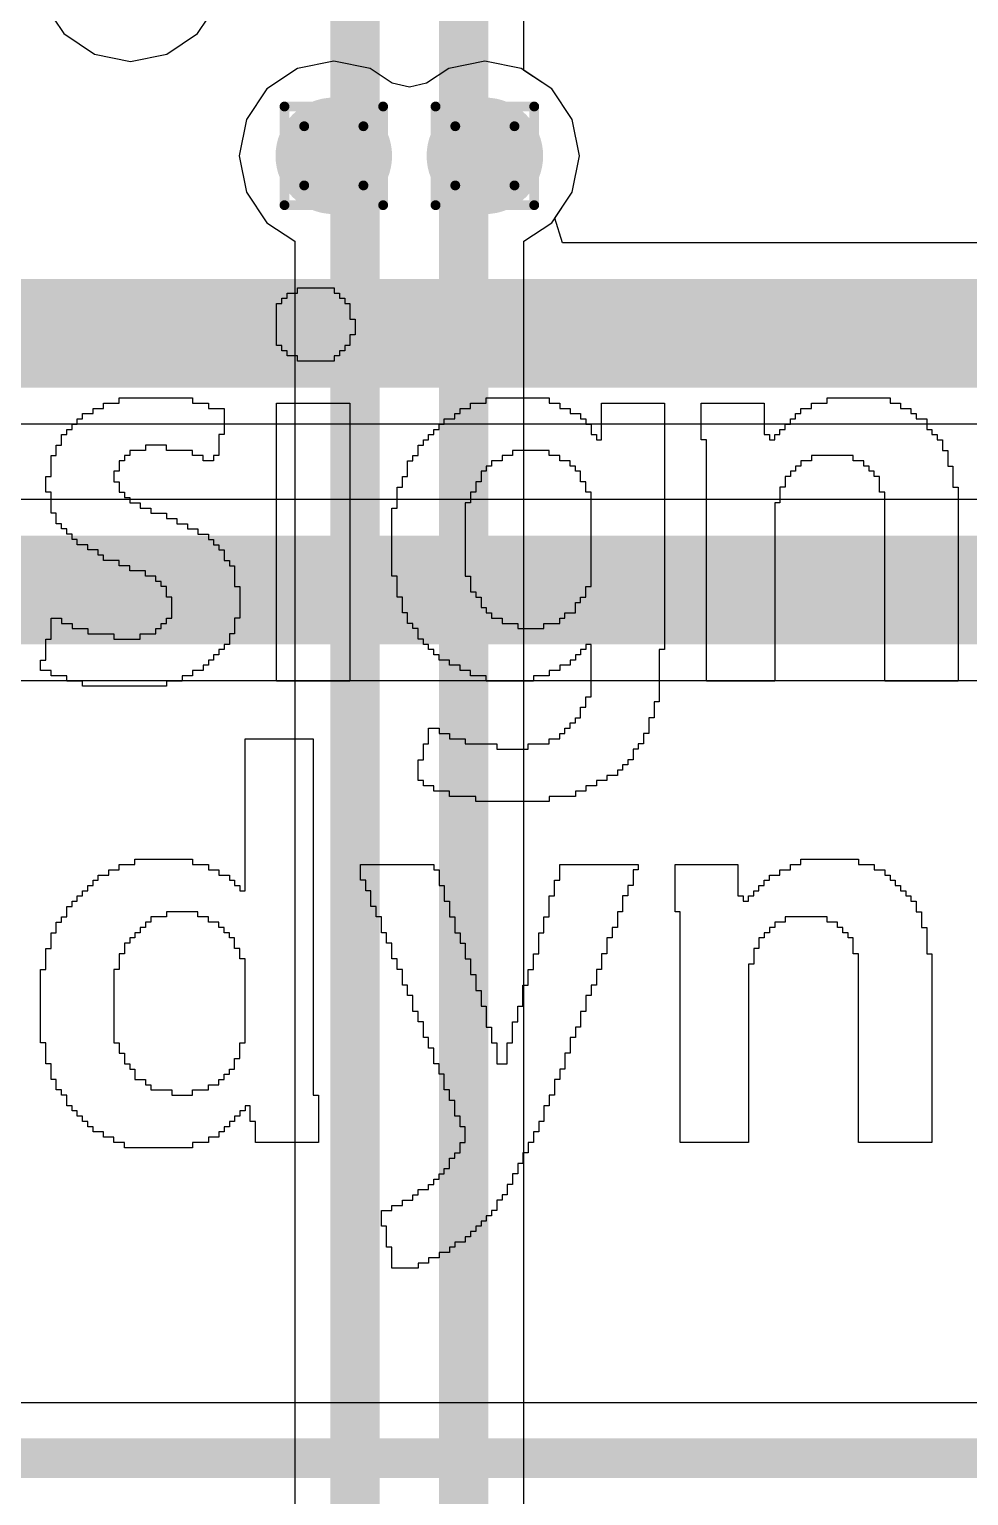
# Model space of a CAD drawing. Header units: inches. Extents: x -8 to 208, y -3 to 109.
# Drawn here: x 45.33 to 50.16, y 41.95 to 49.5 of the extents above; entities that cross this region are included whole.
import ezdxf

# ---------------------------------------------------------------- set-up
doc = ezdxf.new("R2010")
doc.units = ezdxf.units.IN
for name, color, linetype in [('BottomLayer', 5, 'Continuous'), ('DrillDrawing', 1, 'Continuous'), ('TopLayer', 1, 'Continuous'), ('TopOverlay', 2, 'Continuous'), ('ViaHoleLayer', 16, 'Continuous')]:
    doc.layers.add(name, color=color, linetype=linetype)

msp = doc.modelspace()

# ---------------------------------------------------------------- hatches: boundary and pattern name
at = {"layer": 'BottomLayer'}
h = msp.add_hatch(color=5, dxfattribs=at)
edge = h.paths.add_edge_path()
edge.add_arc((46.8932, 48.8442), 0.3, 0, 360)
h = msp.add_hatch(color=5, dxfattribs=at)
edge = h.paths.add_edge_path()
edge.add_arc((47.671, 48.8442), 0.3, 0, 360)
at = {"layer": 'TopLayer'}
h = msp.add_hatch(color=1, dxfattribs=at)
edge = h.paths.add_edge_path()
edge.add_arc((46.8932, 48.8442), 0.3, 0, 360)
h = msp.add_hatch(color=1, dxfattribs=at)
edge = h.paths.add_edge_path()
edge.add_arc((47.671, 48.8442), 0.3, 0, 360)
at = {"layer": 'ViaHoleLayer'}
h = msp.add_hatch(color=16, dxfattribs=at)
edge = h.paths.add_edge_path()
edge.add_arc((46.8932, 48.8442), 0.15, 0, 360)
h = msp.add_hatch(color=16, dxfattribs=at)
edge = h.paths.add_edge_path()
edge.add_arc((47.671, 48.8442), 0.15, 0, 360)

# ---------------------------------------------------------------- linework, layer by layer
at = {"layer": 'BottomLayer'}
for p, q in [((47.8723, 49.2844), (47.8723, 51.6763)), ((48.0155, 49.1887), (47.8723, 49.2844)), ((48.1211, 49.0306), (48.0155, 49.1887)), ((48.1582, 48.8442), (48.1211, 49.0306)), ((48.1211, 48.6578), (48.1582, 48.8442)), ((48.031, 48.523), (48.1211, 48.6578)), ((48.0714, 48.396), (48.031, 48.523)), ((57.1855, 48.396), (48.0714, 48.396)), ((43.9928, 47.4636), (54.0105, 47.4636)), ((52.8254, 47.0752), (43.7287, 47.0752)), ((43.5356, 46.1428), (52.8254, 46.1428)), ((68.6816, 42.4235), (38.314, 42.4235))]:
    msp.add_line(p, q, dxfattribs=at)
for points in [[(47.0027, 48.895, 0.254, 0.254, 0), (47.0027, 51.8323, 0.254, 0.254, 0)], [(47.5615, 48.895, 0.254, 0.254, 0), (47.5615, 51.8323, 0.254, 0.254, 0)], [(46.9519, 48.8442, 0.254, 0.254, 0), (47.0027, 48.895, 0.254, 0.254, 0)], [(47.5615, 48.895, 0.254, 0.254, 0), (47.6123, 48.8442, 0.254, 0.254, 0)], [(46.8932, 48.8442, 0.254, 0.254, 0), (46.9519, 48.8442, 0.254, 0.254, 0)], [(47.6123, 48.8442, 0.254, 0.254, 0), (47.671, 48.8442, 0.254, 0.254, 0)], [(43.9928, 47.9298, 0.5588, 0.5588, 0), (57.3786, 47.9298, 0.5588, 0.5588, 0)], [(43.5356, 46.609, 0.5588, 0.5588, 0), (52.931, 46.609, 0.5588, 0.5588, 0)], [(35.1028, 42.1386, 0.2032, 0.2032, 0), (68.6816, 42.1386, 0.2032, 0.2032, 0)]]:
    msp.add_lwpolyline(points, format="xyseb", dxfattribs=at)
for points in [[(46.9392, 48.895, 0.127, 0.127, 1), (47.0662, 48.895, 0.127, 0.127, 1)], [(46.9392, 48.895, 0.127, 0.127, 1), (47.0662, 48.895, 0.127, 0.127, 1)], [(47.498, 48.895, 0.127, 0.127, 1), (47.625, 48.895, 0.127, 0.127, 1)], [(47.498, 48.895, 0.127, 0.127, 1), (47.625, 48.895, 0.127, 0.127, 1)], [(46.8297, 48.8442, 0.127, 0.127, 1), (46.9567, 48.8442, 0.127, 0.127, 1)], [(46.8884, 48.8442, 0.127, 0.127, 1), (47.0154, 48.8442, 0.127, 0.127, 1)], [(46.8884, 48.8442, 0.127, 0.127, 1), (47.0154, 48.8442, 0.127, 0.127, 1)], [(47.5488, 48.8442, 0.127, 0.127, 1), (47.6758, 48.8442, 0.127, 0.127, 1)], [(47.5488, 48.8442, 0.127, 0.127, 1), (47.6758, 48.8442, 0.127, 0.127, 1)], [(47.6075, 48.8442, 0.127, 0.127, 1), (47.7345, 48.8442, 0.127, 0.127, 1)]]:
    msp.add_lwpolyline(points, format="xyseb", close=True, dxfattribs=at)
at = {"layer": 'DrillDrawing'}
for points in [[(46.6392, 49.0982, 0.0508, 0.0508, 0), (47.1472, 49.0982, 0.0508, 0.0508, 0)], [(46.6392, 48.5902, 0.0508, 0.0508, 0), (46.6392, 49.0982, 0.0508, 0.0508, 0)], [(47.1472, 48.5902, 0.0508, 0.0508, 0), (47.1472, 49.0982, 0.0508, 0.0508, 0)], [(47.417, 49.0982, 0.0508, 0.0508, 0), (47.925, 49.0982, 0.0508, 0.0508, 0)], [(47.417, 48.5902, 0.0508, 0.0508, 0), (47.417, 49.0982, 0.0508, 0.0508, 0)], [(47.925, 48.5902, 0.0508, 0.0508, 0), (47.925, 49.0982, 0.0508, 0.0508, 0)], [(46.7408, 48.9966, 0.0508, 0.0508, 0), (47.0456, 48.9966, 0.0508, 0.0508, 0)], [(46.7408, 48.6918, 0.0508, 0.0508, 0), (46.7408, 48.9966, 0.0508, 0.0508, 0)], [(47.0456, 48.6918, 0.0508, 0.0508, 0), (47.0456, 48.9966, 0.0508, 0.0508, 0)], [(47.5186, 48.9966, 0.0508, 0.0508, 0), (47.8234, 48.9966, 0.0508, 0.0508, 0)], [(47.5186, 48.6918, 0.0508, 0.0508, 0), (47.5186, 48.9966, 0.0508, 0.0508, 0)], [(47.8234, 48.6918, 0.0508, 0.0508, 0), (47.8234, 48.9966, 0.0508, 0.0508, 0)], [(46.7408, 48.6918, 0.0508, 0.0508, 0), (47.0456, 48.6918, 0.0508, 0.0508, 0)], [(47.5186, 48.6918, 0.0508, 0.0508, 0), (47.8234, 48.6918, 0.0508, 0.0508, 0)], [(46.6392, 48.5902, 0.0508, 0.0508, 0), (47.1472, 48.5902, 0.0508, 0.0508, 0)], [(47.417, 48.5902, 0.0508, 0.0508, 0), (47.925, 48.5902, 0.0508, 0.0508, 0)]]:
    msp.add_lwpolyline(points, format="xyseb", dxfattribs=at)
for points in [[(46.6265, 49.0982, 0.0254, 0.0254, 1), (46.6519, 49.0982, 0.0254, 0.0254, 1)], [(46.6265, 49.0982, 0.0254, 0.0254, 1), (46.6519, 49.0982, 0.0254, 0.0254, 1)], [(47.1345, 49.0982, 0.0254, 0.0254, 1), (47.1599, 49.0982, 0.0254, 0.0254, 1)], [(47.1345, 49.0982, 0.0254, 0.0254, 1), (47.1599, 49.0982, 0.0254, 0.0254, 1)], [(47.4043, 49.0982, 0.0254, 0.0254, 1), (47.4297, 49.0982, 0.0254, 0.0254, 1)], [(47.4043, 49.0982, 0.0254, 0.0254, 1), (47.4297, 49.0982, 0.0254, 0.0254, 1)], [(47.9123, 49.0982, 0.0254, 0.0254, 1), (47.9377, 49.0982, 0.0254, 0.0254, 1)], [(47.9123, 49.0982, 0.0254, 0.0254, 1), (47.9377, 49.0982, 0.0254, 0.0254, 1)], [(46.7281, 48.9966, 0.0254, 0.0254, 1), (46.7535, 48.9966, 0.0254, 0.0254, 1)], [(46.7281, 48.9966, 0.0254, 0.0254, 1), (46.7535, 48.9966, 0.0254, 0.0254, 1)], [(47.0329, 48.9966, 0.0254, 0.0254, 1), (47.0583, 48.9966, 0.0254, 0.0254, 1)], [(47.0329, 48.9966, 0.0254, 0.0254, 1), (47.0583, 48.9966, 0.0254, 0.0254, 1)], [(47.5059, 48.9966, 0.0254, 0.0254, 1), (47.5313, 48.9966, 0.0254, 0.0254, 1)], [(47.5059, 48.9966, 0.0254, 0.0254, 1), (47.5313, 48.9966, 0.0254, 0.0254, 1)], [(47.8107, 48.9966, 0.0254, 0.0254, 1), (47.8361, 48.9966, 0.0254, 0.0254, 1)], [(47.8107, 48.9966, 0.0254, 0.0254, 1), (47.8361, 48.9966, 0.0254, 0.0254, 1)], [(46.7281, 48.6918, 0.0254, 0.0254, 1), (46.7535, 48.6918, 0.0254, 0.0254, 1)], [(46.7281, 48.6918, 0.0254, 0.0254, 1), (46.7535, 48.6918, 0.0254, 0.0254, 1)], [(47.0329, 48.6918, 0.0254, 0.0254, 1), (47.0583, 48.6918, 0.0254, 0.0254, 1)], [(47.0329, 48.6918, 0.0254, 0.0254, 1), (47.0583, 48.6918, 0.0254, 0.0254, 1)], [(47.5059, 48.6918, 0.0254, 0.0254, 1), (47.5313, 48.6918, 0.0254, 0.0254, 1)], [(47.5059, 48.6918, 0.0254, 0.0254, 1), (47.5313, 48.6918, 0.0254, 0.0254, 1)], [(47.8107, 48.6918, 0.0254, 0.0254, 1), (47.8361, 48.6918, 0.0254, 0.0254, 1)], [(47.8107, 48.6918, 0.0254, 0.0254, 1), (47.8361, 48.6918, 0.0254, 0.0254, 1)], [(46.6265, 48.5902, 0.0254, 0.0254, 1), (46.6519, 48.5902, 0.0254, 0.0254, 1)], [(46.6265, 48.5902, 0.0254, 0.0254, 1), (46.6519, 48.5902, 0.0254, 0.0254, 1)], [(47.1345, 48.5902, 0.0254, 0.0254, 1), (47.1599, 48.5902, 0.0254, 0.0254, 1)], [(47.1345, 48.5902, 0.0254, 0.0254, 1), (47.1599, 48.5902, 0.0254, 0.0254, 1)], [(47.4043, 48.5902, 0.0254, 0.0254, 1), (47.4297, 48.5902, 0.0254, 0.0254, 1)], [(47.4043, 48.5902, 0.0254, 0.0254, 1), (47.4297, 48.5902, 0.0254, 0.0254, 1)], [(47.9123, 48.5902, 0.0254, 0.0254, 1), (47.9377, 48.5902, 0.0254, 0.0254, 1)], [(47.9123, 48.5902, 0.0254, 0.0254, 1), (47.9377, 48.5902, 0.0254, 0.0254, 1)]]:
    msp.add_lwpolyline(points, format="xyseb", close=True, dxfattribs=at)
at = {"layer": 'TopLayer'}
for p, q in [((45.3969, 49.6315), (45.5025, 49.4734)), ((46.1915, 49.4734), (46.2971, 49.6315)), ((45.5025, 49.4734), (45.6606, 49.3678)), ((46.0334, 49.3678), (46.1915, 49.4734)), ((45.6606, 49.3678), (45.847, 49.3307)), ((45.847, 49.3307), (46.0334, 49.3678)), ((46.8932, 49.3314), (46.7068, 49.2943)), ((47.0796, 49.2943), (46.8932, 49.3314)), ((47.671, 49.3314), (47.4846, 49.2943)), ((47.8574, 49.2943), (47.671, 49.3314)), ((46.7068, 49.2943), (46.5487, 49.1887)), ((47.1935, 49.2182), (47.0796, 49.2943)), ((47.4846, 49.2943), (47.3707, 49.2182)), ((48.0155, 49.1887), (47.8574, 49.2943)), ((46.5487, 49.1887), (46.4431, 49.0306)), ((47.2821, 49.1985), (47.1935, 49.2182)), ((47.3707, 49.2182), (47.2821, 49.1985)), ((48.1211, 49.0306), (48.0155, 49.1887)), ((46.4431, 49.0306), (46.406, 48.8442)), ((48.1582, 48.8442), (48.1211, 49.0306)), ((46.406, 48.8442), (46.4431, 48.6578)), ((48.1211, 48.6578), (48.1582, 48.8442)), ((46.4431, 48.6578), (46.5487, 48.4997)), ((48.0155, 48.4997), (48.1211, 48.6578)), ((46.5487, 48.4997), (46.6919, 48.404)), ((47.8723, 48.404), (48.0155, 48.4997)), ((46.6919, 48.404), (46.6919, 41.004)), ((47.8723, 41.004), (47.8723, 48.404))]:
    msp.add_line(p, q, dxfattribs=at)
for points in [[(46.8932, 48.8442, 0.254, 0.254, 0), (47.0027, 48.7347, 0.254, 0.254, 0)], [(47.5615, 48.7347, 0.254, 0.254, 0), (47.671, 48.8442, 0.254, 0.254, 0)], [(47.0027, 40.6733, 0.254, 0.254, 0), (47.0027, 48.7347, 0.254, 0.254, 0)], [(47.5615, 40.6733, 0.254, 0.254, 0), (47.5615, 48.7347, 0.254, 0.254, 0)]]:
    msp.add_lwpolyline(points, format="xyseb", dxfattribs=at)
for points in [[(46.8297, 48.8442, 0.127, 0.127, 1), (46.9567, 48.8442, 0.127, 0.127, 1)], [(47.6075, 48.8442, 0.127, 0.127, 1), (47.7345, 48.8442, 0.127, 0.127, 1)], [(46.9392, 48.7347, 0.127, 0.127, 1), (47.0662, 48.7347, 0.127, 0.127, 1)], [(46.9392, 48.7347, 0.127, 0.127, 1), (47.0662, 48.7347, 0.127, 0.127, 1)], [(47.498, 48.7347, 0.127, 0.127, 1), (47.625, 48.7347, 0.127, 0.127, 1)], [(47.498, 48.7347, 0.127, 0.127, 1), (47.625, 48.7347, 0.127, 0.127, 1)]]:
    msp.add_lwpolyline(points, format="xyseb", close=True, dxfattribs=at)
at = {"layer": 'TopOverlay'}
for p, q in [((46.6253, 48.0838), (46.6253, 48.1108)), ((46.6253, 48.1108), (46.6523, 48.1108)), ((46.6523, 48.1108), (46.6523, 48.1378)), ((46.6523, 48.1378), (46.7063, 48.1378)), ((46.7063, 48.1378), (46.7063, 48.1647)), ((46.7063, 48.1647), (46.8953, 48.1647)), ((46.8953, 48.1647), (46.8953, 48.1378)), ((46.8953, 48.1378), (46.9223, 48.1378)), ((46.9223, 48.1378), (46.9223, 48.1108)), ((46.9223, 48.1108), (46.9493, 48.1108)), ((46.9493, 48.1108), (46.9493, 48.0838)), ((46.5983, 47.8678), (46.5983, 48.0838)), ((46.5983, 48.0838), (46.6253, 48.0838)), ((46.9493, 48.0838), (46.9763, 48.0838)), ((46.9763, 48.0838), (46.9763, 48.0028)), ((46.9763, 48.0028), (47.0033, 48.0028)), ((47.0033, 48.0028), (47.0033, 47.9218)), ((47.0033, 47.9218), (46.9763, 47.9218)), ((46.9763, 47.9218), (46.9763, 47.8678)), ((46.6253, 47.8678), (46.5983, 47.8678)), ((46.6253, 47.8408), (46.6253, 47.8678)), ((46.6523, 47.8408), (46.6253, 47.8408)), ((46.6523, 47.8138), (46.6523, 47.8408)), ((46.7063, 47.8138), (46.6523, 47.8138)), ((46.7063, 47.7868), (46.7063, 47.8138)), ((46.9223, 47.8138), (46.8953, 47.8138)), ((46.8953, 47.8138), (46.8953, 47.7868)), ((46.9493, 47.8408), (46.9223, 47.8408)), ((46.9223, 47.8408), (46.9223, 47.8138)), ((46.9763, 47.8678), (46.9493, 47.8678)), ((46.9493, 47.8678), (46.9493, 47.8408)), ((46.8683, 47.7868), (46.7063, 47.7868)), ((46.8953, 47.7868), (46.8683, 47.7868)), ((45.7074, 47.5438), (45.7074, 47.5708)), ((45.7074, 47.5708), (45.7884, 47.5708)), ((45.7884, 47.5708), (45.7884, 47.5978)), ((45.7884, 47.5978), (46.1664, 47.5978)), ((46.1664, 47.5978), (46.1664, 47.5708)), ((46.1664, 47.5708), (46.2474, 47.5708)), ((46.2474, 47.5708), (46.2474, 47.5438)), ((46.5983, 46.14), (46.5983, 47.5708)), ((46.5983, 47.5708), (46.9763, 47.5708)), ((46.9763, 47.5708), (46.9763, 46.14)), ((47.5972, 47.5438), (47.5972, 47.5708)), ((47.5972, 47.5708), (47.6782, 47.5708)), ((47.6782, 47.5708), (47.6782, 47.5978)), ((47.6782, 47.5978), (48.0022, 47.5978)), ((48.0022, 47.5978), (48.0022, 47.5708)), ((48.0022, 47.5708), (48.0562, 47.5708)), ((48.0562, 47.5708), (48.0562, 47.5438)), ((48.2722, 47.3818), (48.2722, 47.5708)), ((48.2722, 47.5708), (48.5961, 47.5708)), ((48.5961, 47.5708), (48.5961, 46.3019)), ((48.7851, 47.3818), (48.7851, 47.5708)), ((48.7851, 47.5708), (49.1091, 47.5708)), ((49.1091, 47.5708), (49.1091, 47.4088)), ((49.352, 47.5438), (49.352, 47.5708)), ((49.352, 47.5708), (49.433, 47.5708)), ((49.433, 47.5708), (49.433, 47.5978)), ((49.433, 47.5978), (49.757, 47.5978)), ((49.757, 47.5978), (49.757, 47.5708)), ((49.757, 47.5708), (49.811, 47.5708)), ((49.811, 47.5708), (49.811, 47.5438)), ((45.5994, 47.4898), (45.5994, 47.5168)), ((45.5994, 47.5168), (45.6534, 47.5168)), ((45.6534, 47.5168), (45.6534, 47.5438)), ((45.6534, 47.5438), (45.7074, 47.5438)), ((46.2474, 47.5438), (46.3284, 47.5438)), ((46.3284, 47.5438), (46.3284, 47.4088)), ((47.5162, 47.4898), (47.5162, 47.5168)), ((47.5162, 47.5168), (47.5432, 47.5168)), ((47.5432, 47.5168), (47.5432, 47.5438)), ((47.5432, 47.5438), (47.5972, 47.5438)), ((48.0562, 47.5438), (48.1102, 47.5438)), ((48.1102, 47.5438), (48.1102, 47.5168)), ((48.1102, 47.5168), (48.1642, 47.5168)), ((48.1642, 47.5168), (48.1642, 47.4898)), ((49.2711, 47.4898), (49.2711, 47.5168)), ((49.2711, 47.5168), (49.2981, 47.5168)), ((49.2981, 47.5168), (49.2981, 47.5438)), ((49.2981, 47.5438), (49.352, 47.5438)), ((49.811, 47.5438), (49.865, 47.5438)), ((49.865, 47.5438), (49.865, 47.5168)), ((49.865, 47.5168), (49.892, 47.5168)), ((49.892, 47.5168), (49.892, 47.4898)), ((45.5184, 47.4088), (45.5184, 47.4358)), ((45.5184, 47.4358), (45.5454, 47.4358)), ((45.5454, 47.4358), (45.5454, 47.4628)), ((45.5454, 47.4628), (45.5724, 47.4628)), ((45.5724, 47.4628), (45.5724, 47.4898)), ((45.5724, 47.4898), (45.5994, 47.4898)), ((47.4082, 47.4088), (47.4082, 47.4358)), ((47.4082, 47.4358), (47.4352, 47.4358)), ((47.4352, 47.4358), (47.4352, 47.4628)), ((47.4352, 47.4628), (47.4622, 47.4628)), ((47.4622, 47.4628), (47.4622, 47.4898)), ((47.4622, 47.4898), (47.5162, 47.4898)), ((48.1642, 47.4898), (48.1912, 47.4898)), ((48.1912, 47.4898), (48.1912, 47.4628)), ((48.1912, 47.4628), (48.2182, 47.4628)), ((48.2182, 47.4628), (48.2182, 47.4088)), ((49.1901, 47.4088), (49.1901, 47.4358)), ((49.1901, 47.4358), (49.2171, 47.4358)), ((49.2171, 47.4358), (49.2171, 47.4628)), ((49.2171, 47.4628), (49.2441, 47.4628)), ((49.2441, 47.4628), (49.2441, 47.4898)), ((49.2441, 47.4898), (49.2711, 47.4898)), ((49.892, 47.4898), (49.946, 47.4898)), ((49.946, 47.4898), (49.946, 47.4358)), ((49.946, 47.4358), (49.973, 47.4358)), ((49.973, 47.4358), (49.973, 47.4088)), ((45.4644, 47.3008), (45.4644, 47.3548)), ((45.4644, 47.3548), (45.4914, 47.3548)), ((45.4914, 47.3548), (45.4914, 47.4088)), ((45.4914, 47.4088), (45.5184, 47.4088)), ((46.0314, 47.3548), (45.9234, 47.3548)), ((45.9234, 47.3548), (45.9234, 47.3278)), ((46.0314, 47.3278), (46.0314, 47.3548)), ((46.3284, 47.4088), (46.3014, 47.4088)), ((46.3014, 47.4088), (46.3014, 47.3008)), ((47.3272, 47.3008), (47.3272, 47.3548)), ((47.3272, 47.3548), (47.3542, 47.3548)), ((47.3542, 47.3548), (47.3542, 47.3818)), ((47.3542, 47.3818), (47.3812, 47.3818)), ((47.3812, 47.3818), (47.3812, 47.4088)), ((47.3812, 47.4088), (47.4082, 47.4088)), ((48.2182, 47.4088), (48.2452, 47.4088)), ((48.2452, 47.4088), (48.2452, 47.3818)), ((48.2452, 47.3818), (48.2722, 47.3818)), ((48.8121, 47.3818), (48.7851, 47.3818)), ((48.8121, 46.14), (48.8121, 47.3818)), ((49.1091, 47.4088), (49.1361, 47.4088)), ((49.1361, 47.4088), (49.1361, 47.3818)), ((49.1361, 47.3818), (49.1631, 47.3818)), ((49.1631, 47.3818), (49.1631, 47.4088)), ((49.1631, 47.4088), (49.1901, 47.4088)), ((49.973, 47.4088), (50, 47.4088)), ((50, 47.4088), (50, 47.3818)), ((50, 47.3818), (50.027, 47.3818)), ((50.027, 47.3818), (50.027, 47.3278)), ((45.4374, 47.1928), (45.4374, 47.3008)), ((45.4374, 47.3008), (45.4644, 47.3008)), ((45.8154, 47.2738), (45.7884, 47.2738)), ((45.7884, 47.2738), (45.7884, 47.2198)), ((45.8424, 47.3008), (45.8154, 47.3008)), ((45.8154, 47.3008), (45.8154, 47.2738)), ((45.9234, 47.3278), (45.8424, 47.3278)), ((45.8424, 47.3278), (45.8424, 47.3008)), ((46.1664, 47.3278), (46.0314, 47.3278)), ((46.1664, 47.3008), (46.1664, 47.3278)), ((46.2204, 47.3008), (46.1664, 47.3008)), ((46.2204, 47.2738), (46.2204, 47.3008)), ((46.2744, 47.2738), (46.2204, 47.2738)), ((46.3014, 47.3008), (46.2744, 47.3008)), ((46.2744, 47.3008), (46.2744, 47.2738)), ((47.2733, 47.1928), (47.2733, 47.2738)), ((47.2733, 47.2738), (47.3003, 47.2738)), ((47.3003, 47.2738), (47.3003, 47.3008)), ((47.3003, 47.3008), (47.3272, 47.3008)), ((47.7592, 47.2738), (47.7052, 47.2738)), ((47.7052, 47.2738), (47.7052, 47.2468)), ((47.8132, 47.3008), (47.7592, 47.3008)), ((47.7592, 47.3008), (47.7592, 47.2738)), ((48.0022, 47.3278), (47.8132, 47.3278)), ((47.8132, 47.3278), (47.8132, 47.3008)), ((48.0022, 47.3008), (48.0022, 47.3278)), ((48.0562, 47.3008), (48.0022, 47.3008)), ((48.0562, 47.2738), (48.0562, 47.3008)), ((48.1102, 47.2738), (48.0562, 47.2738)), ((48.1102, 47.2468), (48.1102, 47.2738)), ((49.352, 47.2738), (49.2981, 47.2738)), ((49.2981, 47.2738), (49.2981, 47.2468)), ((49.568, 47.3008), (49.352, 47.3008)), ((49.352, 47.3008), (49.352, 47.2738)), ((49.568, 47.2738), (49.568, 47.3008)), ((49.622, 47.2738), (49.568, 47.2738)), ((49.622, 47.2468), (49.622, 47.2738)), ((50.027, 47.3278), (50.054, 47.3278)), ((50.054, 47.3278), (50.054, 47.2468)), ((45.4104, 47.1119), (45.4104, 47.1928)), ((45.4104, 47.1928), (45.4374, 47.1928)), ((45.7884, 47.2198), (45.7614, 47.2198)), ((45.7614, 47.2198), (45.7614, 47.1659)), ((47.2463, 47.1389), (47.2463, 47.1928)), ((47.2463, 47.1928), (47.2733, 47.1928)), ((47.6782, 47.2198), (47.6512, 47.2198)), ((47.6512, 47.2198), (47.6512, 47.1659)), ((47.7052, 47.2468), (47.6782, 47.2468)), ((47.6782, 47.2468), (47.6782, 47.2198)), ((48.1372, 47.2468), (48.1102, 47.2468)), ((48.1372, 47.2198), (48.1372, 47.2468)), ((48.1642, 47.2198), (48.1372, 47.2198)), ((48.1642, 47.1659), (48.1642, 47.2198)), ((49.2441, 47.1928), (49.2171, 47.1928)), ((49.2171, 47.1928), (49.2171, 47.1389)), ((49.2711, 47.2198), (49.2441, 47.2198)), ((49.2441, 47.2198), (49.2441, 47.1928)), ((49.2981, 47.2468), (49.2711, 47.2468)), ((49.2711, 47.2468), (49.2711, 47.2198)), ((49.649, 47.2468), (49.622, 47.2468)), ((49.649, 47.2198), (49.649, 47.2468)), ((49.676, 47.2198), (49.649, 47.2198)), ((49.676, 47.1928), (49.676, 47.2198)), ((49.703, 47.1928), (49.676, 47.1928)), ((49.703, 47.1119), (49.703, 47.1928)), ((50.054, 47.2468), (50.081, 47.2468)), ((50.081, 47.2468), (50.081, 47.1389)), ((45.7614, 47.1659), (45.7884, 47.1659)), ((45.7884, 47.1659), (45.7884, 47.1119)), ((47.2193, 47.0309), (47.2193, 47.1389)), ((47.2193, 47.1389), (47.2463, 47.1389)), ((47.6512, 47.1659), (47.6242, 47.1659)), ((47.6242, 47.1659), (47.6242, 47.1119)), ((48.1912, 47.1659), (48.1642, 47.1659)), ((48.1912, 47.1119), (48.1912, 47.1659)), ((49.2171, 47.1389), (49.1901, 47.1389)), ((49.1901, 47.1389), (49.1901, 47.0579)), ((50.081, 47.1389), (50.108, 47.1389)), ((50.108, 47.1389), (50.108, 46.14)), ((45.4374, 47.1119), (45.4104, 47.1119)), ((45.4374, 47.0039), (45.4374, 47.1119)), ((45.7884, 47.1119), (45.8154, 47.1119)), ((45.8154, 47.1119), (45.8154, 47.0849)), ((45.8154, 47.0849), (45.8424, 47.0849)), ((45.8424, 47.0849), (45.8424, 47.0579)), ((45.8424, 47.0579), (45.8964, 47.0579)), ((45.8964, 47.0579), (45.8964, 47.0309)), ((47.5972, 47.0579), (47.5702, 47.0579)), ((47.5702, 47.0579), (47.5702, 46.6799)), ((47.6242, 47.1119), (47.5972, 47.1119)), ((47.5972, 47.1119), (47.5972, 47.0579)), ((48.2182, 47.1119), (48.1912, 47.1119)), ((48.2182, 46.6259), (48.2182, 47.1119)), ((49.1901, 47.0579), (49.1631, 47.0579)), ((49.1631, 47.0579), (49.1631, 46.14)), ((49.73, 47.1119), (49.703, 47.1119)), ((49.73, 46.14), (49.73, 47.1119)), ((45.4644, 47.0039), (45.4374, 47.0039)), ((45.4644, 46.9499), (45.4644, 47.0039)), ((45.8964, 47.0309), (45.9504, 47.0309)), ((45.9504, 47.0309), (45.9504, 47.0039)), ((45.9504, 47.0039), (46.0314, 47.0039)), ((46.0314, 47.0039), (46.0314, 46.9769)), ((46.0314, 46.9769), (46.0854, 46.9769)), ((46.0854, 46.9769), (46.0854, 46.9499)), ((47.1923, 46.6799), (47.1923, 47.0309)), ((47.1923, 47.0309), (47.2193, 47.0309)), ((45.4914, 46.9499), (45.4644, 46.9499)), ((45.4914, 46.9229), (45.4914, 46.9499)), ((45.5184, 46.9229), (45.4914, 46.9229)), ((45.5184, 46.8959), (45.5184, 46.9229)), ((45.5454, 46.8959), (45.5184, 46.8959)), ((45.5454, 46.8689), (45.5454, 46.8959)), ((46.0854, 46.9499), (46.1394, 46.9499)), ((46.1394, 46.9499), (46.1394, 46.9229)), ((46.1394, 46.9229), (46.1934, 46.9229)), ((46.1934, 46.9229), (46.1934, 46.8959)), ((46.1934, 46.8959), (46.2474, 46.8959)), ((46.2474, 46.8959), (46.2474, 46.8689)), ((45.5724, 46.8689), (45.5454, 46.8689)), ((45.5724, 46.8419), (45.5724, 46.8689)), ((45.6264, 46.8419), (45.5724, 46.8419)), ((45.6264, 46.8149), (45.6264, 46.8419)), ((45.6804, 46.8149), (45.6264, 46.8149)), ((45.6804, 46.7879), (45.6804, 46.8149)), ((46.2474, 46.8689), (46.2744, 46.8689)), ((46.2744, 46.8689), (46.2744, 46.8419)), ((46.2744, 46.8419), (46.3014, 46.8419)), ((46.3014, 46.8419), (46.3014, 46.8149)), ((46.3014, 46.8149), (46.3284, 46.8149)), ((46.3284, 46.8149), (46.3284, 46.7609)), ((45.7074, 46.7879), (45.6804, 46.7879)), ((45.7074, 46.7609), (45.7074, 46.7879)), ((45.7884, 46.7609), (45.7074, 46.7609)), ((45.7884, 46.7339), (45.7884, 46.7609)), ((46.3284, 46.7609), (46.3554, 46.7609)), ((46.3554, 46.7609), (46.3554, 46.7339)), ((45.8424, 46.7339), (45.7884, 46.7339)), ((45.8424, 46.7069), (45.8424, 46.7339)), ((45.9234, 46.7069), (45.8424, 46.7069)), ((45.9234, 46.6799), (45.9234, 46.7069)), ((45.9774, 46.6799), (45.9234, 46.6799)), ((45.9774, 46.6529), (45.9774, 46.6799)), ((46.3554, 46.7339), (46.3823, 46.7339)), ((46.3823, 46.7339), (46.3823, 46.6259)), ((47.2193, 46.6799), (47.1923, 46.6799)), ((47.2193, 46.5719), (47.2193, 46.6799)), ((47.5702, 46.6799), (47.5972, 46.6799)), ((47.5972, 46.6799), (47.5972, 46.5989)), ((46.0044, 46.6529), (45.9774, 46.6529)), ((46.0044, 46.6259), (46.0044, 46.6529)), ((46.0314, 46.6259), (46.0044, 46.6259)), ((46.0314, 46.5719), (46.0314, 46.6259)), ((46.3823, 46.6259), (46.4093, 46.6259)), ((46.4093, 46.6259), (46.4093, 46.4639)), ((47.5972, 46.5989), (47.6242, 46.5989)), ((47.6242, 46.5989), (47.6242, 46.5719)), ((48.1912, 46.5719), (48.1912, 46.6259)), ((48.1912, 46.6259), (48.2182, 46.6259)), ((46.0584, 46.5719), (46.0314, 46.5719)), ((46.0584, 46.4639), (46.0584, 46.5719)), ((47.2463, 46.5719), (47.2193, 46.5719)), ((47.2463, 46.4909), (47.2463, 46.5719)), ((47.6242, 46.5719), (47.6512, 46.5719)), ((47.6512, 46.5719), (47.6512, 46.5179)), ((47.6512, 46.5179), (47.6782, 46.5179)), ((47.6782, 46.5179), (47.6782, 46.4909)), ((48.1372, 46.4909), (48.1372, 46.5449)), ((48.1372, 46.5449), (48.1642, 46.5449)), ((48.1642, 46.5449), (48.1642, 46.5719)), ((48.1642, 46.5719), (48.1912, 46.5719)), ((45.4374, 46.3559), (45.4374, 46.4639)), ((45.4374, 46.4639), (45.4914, 46.4639)), ((45.4914, 46.4639), (45.4914, 46.4369)), ((45.4914, 46.4369), (45.5454, 46.4369)), ((45.5454, 46.4369), (45.5454, 46.4099)), ((46.0044, 46.4099), (46.0044, 46.4369)), ((46.0044, 46.4369), (46.0314, 46.4369)), ((46.0314, 46.4369), (46.0314, 46.4639)), ((46.0314, 46.4639), (46.0584, 46.4639)), ((46.4093, 46.4639), (46.3823, 46.4639)), ((46.3823, 46.4639), (46.3823, 46.3829)), ((47.2733, 46.4909), (47.2463, 46.4909)), ((47.2733, 46.4369), (47.2733, 46.4909)), ((47.3003, 46.4369), (47.2733, 46.4369)), ((47.3003, 46.4099), (47.3003, 46.4369)), ((47.6782, 46.4909), (47.7052, 46.4909)), ((47.7052, 46.4909), (47.7052, 46.4639)), ((47.7052, 46.4639), (47.7592, 46.4639)), ((47.7592, 46.4639), (47.7592, 46.4369)), ((47.7592, 46.4369), (47.8402, 46.4369)), ((47.8402, 46.4369), (47.8402, 46.4099)), ((47.9752, 46.4099), (47.9752, 46.4369)), ((47.9752, 46.4369), (48.0562, 46.4369)), ((48.0562, 46.4369), (48.0562, 46.4639)), ((48.0562, 46.4639), (48.0832, 46.4639)), ((48.0832, 46.4639), (48.0832, 46.4909)), ((48.0832, 46.4909), (48.1372, 46.4909)), ((45.5454, 46.4099), (45.6264, 46.4099)), ((45.6264, 46.4099), (45.6264, 46.3829)), ((45.6264, 46.3829), (45.7614, 46.3829)), ((45.7614, 46.3829), (45.7614, 46.3559)), ((45.8964, 46.3559), (45.8964, 46.3829)), ((45.8964, 46.3829), (45.9774, 46.3829)), ((45.9774, 46.3829), (45.9774, 46.4099)), ((45.9774, 46.4099), (46.0044, 46.4099)), ((46.3823, 46.3829), (46.3554, 46.3829)), ((46.3554, 46.3829), (46.3554, 46.3289)), ((47.3272, 46.4099), (47.3003, 46.4099)), ((47.3272, 46.3559), (47.3272, 46.4099)), ((47.8402, 46.4099), (47.9752, 46.4099)), ((45.4104, 46.2479), (45.4104, 46.3559)), ((45.4104, 46.3559), (45.4374, 46.3559)), ((45.7614, 46.3559), (45.8964, 46.3559)), ((46.3284, 46.3019), (46.3014, 46.3019)), ((46.3014, 46.3019), (46.3014, 46.2749)), ((46.3554, 46.3289), (46.3284, 46.3289)), ((46.3284, 46.3289), (46.3284, 46.3019)), ((47.3542, 46.3559), (47.3272, 46.3559)), ((47.3542, 46.3289), (47.3542, 46.3559)), ((47.3812, 46.3289), (47.3542, 46.3289)), ((47.3812, 46.3019), (47.3812, 46.3289)), ((47.4082, 46.3019), (47.3812, 46.3019)), ((47.4082, 46.2749), (47.4082, 46.3019)), ((48.1912, 46.3019), (48.1642, 46.3019)), ((48.1642, 46.3019), (48.1642, 46.2749)), ((48.2182, 46.3289), (48.1912, 46.3289)), ((48.1912, 46.3289), (48.1912, 46.3019)), ((48.2182, 46.059), (48.2182, 46.3289)), ((48.5961, 46.3019), (48.5691, 46.3019)), ((48.5691, 46.3019), (48.5691, 46.032)), ((45.3835, 46.194), (45.3835, 46.2479)), ((45.3835, 46.2479), (45.4104, 46.2479)), ((46.2474, 46.221), (46.2204, 46.221)), ((46.2204, 46.221), (46.2204, 46.194)), ((46.2744, 46.2479), (46.2474, 46.2479)), ((46.2474, 46.2479), (46.2474, 46.221)), ((46.3014, 46.2749), (46.2744, 46.2749)), ((46.2744, 46.2749), (46.2744, 46.2479)), ((47.4352, 46.2749), (47.4082, 46.2749)), ((47.4352, 46.2479), (47.4352, 46.2749)), ((47.4892, 46.2479), (47.4352, 46.2479)), ((47.4892, 46.221), (47.4892, 46.2479)), ((47.5432, 46.221), (47.4892, 46.221)), ((47.5432, 46.194), (47.5432, 46.221)), ((48.1102, 46.221), (48.0562, 46.221)), ((48.0562, 46.221), (48.0562, 46.194)), ((48.1372, 46.2479), (48.1102, 46.2479)), ((48.1102, 46.2479), (48.1102, 46.221)), ((48.1642, 46.2749), (48.1372, 46.2749)), ((48.1372, 46.2749), (48.1372, 46.2479)), ((45.4374, 46.194), (45.3835, 46.194)), ((45.4374, 46.167), (45.4374, 46.194)), ((45.5184, 46.167), (45.4374, 46.167)), ((45.5184, 46.14), (45.5184, 46.167)), ((45.5994, 46.14), (45.5184, 46.14)), ((45.5994, 46.113), (45.5994, 46.14)), ((46.1124, 46.14), (46.0314, 46.14)), ((46.0314, 46.14), (46.0314, 46.113)), ((46.1664, 46.167), (46.1124, 46.167)), ((46.1124, 46.167), (46.1124, 46.14)), ((46.2204, 46.194), (46.1664, 46.194)), ((46.1664, 46.194), (46.1664, 46.167)), ((46.8143, 46.14), (46.5983, 46.14)), ((46.8413, 46.14), (46.8143, 46.14)), ((46.9763, 46.14), (46.8413, 46.14)), ((47.5972, 46.194), (47.5432, 46.194)), ((47.5972, 46.167), (47.5972, 46.194)), ((47.6782, 46.167), (47.5972, 46.167)), ((47.6782, 46.14), (47.6782, 46.167)), ((47.9212, 46.14), (47.6782, 46.14)), ((48.0022, 46.167), (47.9212, 46.167)), ((47.9212, 46.167), (47.9212, 46.14)), ((48.0562, 46.194), (48.0022, 46.194)), ((48.0022, 46.194), (48.0022, 46.167)), ((49.1631, 46.14), (48.8121, 46.14)), ((50.108, 46.14), (49.73, 46.14)), ((46.0314, 46.113), (45.5994, 46.113)), ((48.1912, 46.005), (48.1912, 46.059)), ((48.1912, 46.059), (48.2182, 46.059)), ((48.1642, 45.951), (48.1642, 46.005)), ((48.1642, 46.005), (48.1912, 46.005)), ((48.5691, 46.032), (48.5421, 46.032)), ((48.5421, 46.032), (48.5421, 45.951)), ((48.1102, 45.897), (48.1102, 45.924)), ((48.1102, 45.924), (48.1372, 45.924)), ((48.1372, 45.924), (48.1372, 45.951)), ((48.1372, 45.951), (48.1642, 45.951)), ((48.5421, 45.951), (48.5151, 45.951)), ((48.5151, 45.951), (48.5151, 45.87)), ((46.4363, 45.0601), (46.4363, 45.843)), ((46.4363, 45.843), (46.7873, 45.843)), ((46.7873, 45.843), (46.7873, 44.0072)), ((47.3812, 45.816), (47.3812, 45.897)), ((47.3812, 45.897), (47.4352, 45.897)), ((47.4352, 45.897), (47.4352, 45.87)), ((47.4352, 45.87), (47.4892, 45.87)), ((47.4892, 45.87), (47.4892, 45.843)), ((47.4892, 45.843), (47.5702, 45.843)), ((47.5702, 45.843), (47.5702, 45.816)), ((48.0022, 45.816), (48.0022, 45.843)), ((48.0022, 45.843), (48.0562, 45.843)), ((48.0562, 45.843), (48.0562, 45.87)), ((48.0562, 45.87), (48.0832, 45.87)), ((48.0832, 45.87), (48.0832, 45.897)), ((48.0832, 45.897), (48.1102, 45.897)), ((48.5151, 45.87), (48.4881, 45.87)), ((48.4881, 45.87), (48.4881, 45.816)), ((47.3542, 45.735), (47.3542, 45.816)), ((47.3542, 45.816), (47.3812, 45.816)), ((47.5702, 45.816), (47.7322, 45.816)), ((47.7322, 45.816), (47.7322, 45.789)), ((47.7322, 45.789), (47.8942, 45.789)), ((47.8942, 45.789), (47.8942, 45.816)), ((47.8942, 45.816), (48.0022, 45.816)), ((48.4611, 45.789), (48.4341, 45.789)), ((48.4341, 45.789), (48.4341, 45.735)), ((48.4881, 45.816), (48.4611, 45.816)), ((48.4611, 45.816), (48.4611, 45.789)), ((47.3272, 45.627), (47.3272, 45.735)), ((47.3272, 45.735), (47.3542, 45.735)), ((48.3801, 45.681), (48.3531, 45.681)), ((48.3531, 45.681), (48.3531, 45.654)), ((48.4071, 45.708), (48.3801, 45.708)), ((48.3801, 45.708), (48.3801, 45.681)), ((48.4341, 45.735), (48.4071, 45.735)), ((48.4071, 45.735), (48.4071, 45.708)), ((47.3542, 45.627), (47.3272, 45.627)), ((47.3542, 45.6), (47.3542, 45.627)), ((48.2991, 45.627), (48.2452, 45.627)), ((48.2452, 45.627), (48.2452, 45.6)), ((48.3531, 45.654), (48.2991, 45.654)), ((48.2991, 45.654), (48.2991, 45.627)), ((47.4082, 45.6), (47.3542, 45.6)), ((47.4082, 45.573), (47.4082, 45.6)), ((47.4892, 45.573), (47.4082, 45.573)), ((47.4892, 45.546), (47.4892, 45.573)), ((47.6242, 45.546), (47.4892, 45.546)), ((47.6242, 45.519), (47.6242, 45.546)), ((48.1372, 45.546), (48.0022, 45.546)), ((48.0022, 45.546), (48.0022, 45.519)), ((48.1912, 45.573), (48.1372, 45.573)), ((48.1372, 45.573), (48.1372, 45.546)), ((48.2452, 45.6), (48.1912, 45.6)), ((48.1912, 45.6), (48.1912, 45.573)), ((48.0022, 45.519), (47.6242, 45.519)), ((45.7344, 45.1411), (45.7344, 45.1681)), ((45.7344, 45.1681), (45.7884, 45.1681)), ((45.7884, 45.1681), (45.7884, 45.1951)), ((45.7884, 45.1951), (45.8694, 45.1951)), ((45.8694, 45.1951), (45.8694, 45.2221)), ((45.8694, 45.2221), (46.1664, 45.2221)), ((46.1664, 45.2221), (46.1664, 45.1951)), ((46.1664, 45.1951), (46.2474, 45.1951)), ((46.2474, 45.1951), (46.2474, 45.1681)), ((46.2474, 45.1681), (46.3014, 45.1681)), ((46.3014, 45.1681), (46.3014, 45.1411)), ((47.0303, 45.1141), (47.0303, 45.1951)), ((47.0303, 45.1951), (47.4082, 45.1951)), ((47.4082, 45.1951), (47.4082, 45.1681)), ((47.4082, 45.1681), (47.4352, 45.1681)), ((47.4352, 45.1681), (47.4352, 45.0871)), ((48.0562, 45.1141), (48.0562, 45.1951)), ((48.0562, 45.1951), (48.4611, 45.1951)), ((48.4611, 45.1681), (48.4341, 45.1681)), ((48.4341, 45.1681), (48.4341, 45.0871)), ((48.4611, 45.1951), (48.4611, 45.1681)), ((48.6501, 44.9521), (48.6501, 45.1951)), ((48.6501, 45.1951), (48.9741, 45.1951)), ((48.9741, 45.1951), (48.9741, 45.0331)), ((49.1901, 45.1411), (49.1901, 45.1681)), ((49.1901, 45.1681), (49.2441, 45.1681)), ((49.2441, 45.1681), (49.2441, 45.1951)), ((49.2441, 45.1951), (49.2981, 45.1951)), ((49.2981, 45.1951), (49.2981, 45.2221)), ((49.2981, 45.2221), (49.433, 45.2221)), ((49.433, 45.2221), (49.46, 45.2221)), ((49.46, 45.2221), (49.595, 45.2221)), ((49.595, 45.2221), (49.595, 45.1951)), ((49.595, 45.1951), (49.676, 45.1951)), ((49.676, 45.1951), (49.676, 45.1681)), ((49.676, 45.1681), (49.73, 45.1681)), ((49.73, 45.1681), (49.73, 45.1411)), ((45.6264, 45.0601), (45.6264, 45.0871)), ((45.6264, 45.0871), (45.6534, 45.0871)), ((45.6534, 45.0871), (45.6534, 45.1141)), ((45.6534, 45.1141), (45.6804, 45.1141)), ((45.6804, 45.1141), (45.6804, 45.1411)), ((45.6804, 45.1411), (45.7344, 45.1411)), ((46.3014, 45.1411), (46.3554, 45.1411)), ((46.3554, 45.1411), (46.3554, 45.1141)), ((46.3554, 45.1141), (46.3823, 45.1141)), ((46.3823, 45.1141), (46.3823, 45.0871)), ((46.3823, 45.0871), (46.4093, 45.0871)), ((46.4093, 45.0871), (46.4093, 45.0601)), ((47.0573, 45.1141), (47.0303, 45.1141)), ((47.0573, 45.0601), (47.0573, 45.1141)), ((47.4352, 45.0871), (47.4622, 45.0871)), ((47.4622, 45.0871), (47.4622, 45.0061)), ((48.0292, 45.0331), (48.0292, 45.1141)), ((48.0292, 45.1141), (48.0562, 45.1141)), ((48.4341, 45.0871), (48.4071, 45.0871)), ((48.4071, 45.0871), (48.4071, 45.0331)), ((49.0821, 45.0601), (49.0821, 45.0871)), ((49.0821, 45.0871), (49.1091, 45.0871)), ((49.1091, 45.0871), (49.1091, 45.1141)), ((49.1091, 45.1141), (49.1361, 45.1141)), ((49.1361, 45.1141), (49.1361, 45.1411)), ((49.1361, 45.1411), (49.1901, 45.1411)), ((49.73, 45.1411), (49.757, 45.1411)), ((49.757, 45.1411), (49.757, 45.1141)), ((49.757, 45.1141), (49.784, 45.1141)), ((49.784, 45.1141), (49.784, 45.0871)), ((49.784, 45.0871), (49.811, 45.0871)), ((49.811, 45.0871), (49.811, 45.0601)), ((45.5454, 44.9791), (45.5454, 45.0061)), ((45.5454, 45.0061), (45.5724, 45.0061)), ((45.5724, 45.0061), (45.5724, 45.0331)), ((45.5724, 45.0331), (45.5994, 45.0331)), ((45.5994, 45.0331), (45.5994, 45.0601)), ((45.5994, 45.0601), (45.6264, 45.0601)), ((46.4093, 45.0601), (46.4363, 45.0601)), ((47.0843, 45.0601), (47.0573, 45.0601)), ((47.0843, 44.9791), (47.0843, 45.0601)), ((47.4622, 45.0061), (47.4892, 45.0061)), ((47.4892, 45.0061), (47.4892, 44.9251)), ((48.0022, 44.9251), (48.0022, 45.0331)), ((48.0022, 45.0331), (48.0292, 45.0331)), ((48.4071, 45.0331), (48.3801, 45.0331)), ((48.3801, 45.0331), (48.3801, 44.9521)), ((48.9741, 45.0331), (49.0011, 45.0331)), ((49.0011, 45.0331), (49.0011, 45.0061)), ((49.0011, 45.0061), (49.0281, 45.0061)), ((49.0281, 45.0061), (49.0281, 45.0331)), ((49.0281, 45.0331), (49.0551, 45.0331)), ((49.0551, 45.0331), (49.0551, 45.0601)), ((49.0551, 45.0601), (49.0821, 45.0601)), ((49.811, 45.0601), (49.838, 45.0601)), ((49.838, 45.0601), (49.838, 45.0331)), ((49.838, 45.0331), (49.865, 45.0331)), ((49.865, 45.0331), (49.865, 45.0061)), ((49.865, 45.0061), (49.892, 45.0061)), ((49.892, 45.0061), (49.892, 44.9521)), ((45.4914, 44.8981), (45.4914, 44.9251)), ((45.4914, 44.9251), (45.5184, 44.9251)), ((45.5184, 44.9251), (45.5184, 44.9791)), ((45.5184, 44.9791), (45.5454, 44.9791)), ((46.0314, 44.9251), (45.9504, 44.9251)), ((45.9504, 44.9251), (45.9504, 44.8981)), ((46.1934, 44.9521), (46.0314, 44.9521)), ((46.0314, 44.9521), (46.0314, 44.9251)), ((46.1934, 44.9251), (46.1934, 44.9521)), ((46.2474, 44.9251), (46.1934, 44.9251)), ((46.2474, 44.8981), (46.2474, 44.9251)), ((47.1113, 44.9791), (47.0843, 44.9791)), ((47.1113, 44.9251), (47.1113, 44.9791)), ((47.1383, 44.9251), (47.1113, 44.9251)), ((47.1383, 44.8441), (47.1383, 44.9251)), ((47.4892, 44.9251), (47.5162, 44.9251)), ((47.5162, 44.9251), (47.5162, 44.8441)), ((47.9752, 44.8441), (47.9752, 44.9251)), ((47.9752, 44.9251), (48.0022, 44.9251)), ((48.3801, 44.9521), (48.3531, 44.9521)), ((48.3531, 44.9521), (48.3531, 44.8711)), ((48.6771, 44.9521), (48.6501, 44.9521)), ((48.6771, 43.7642), (48.6771, 44.9521)), ((49.433, 44.9251), (49.2171, 44.9251)), ((49.2171, 44.9251), (49.2171, 44.8981)), ((49.433, 44.8981), (49.433, 44.9251)), ((49.892, 44.9521), (49.919, 44.9521)), ((49.919, 44.9521), (49.919, 44.8711)), ((45.4644, 44.8441), (45.4644, 44.8981)), ((45.4644, 44.8981), (45.4914, 44.8981)), ((45.9234, 44.8711), (45.8964, 44.8711)), ((45.8964, 44.8711), (45.8964, 44.8441)), ((45.9504, 44.8981), (45.9234, 44.8981)), ((45.9234, 44.8981), (45.9234, 44.8711)), ((46.3014, 44.8981), (46.2474, 44.8981)), ((46.3014, 44.8711), (46.3014, 44.8981)), ((46.3284, 44.8711), (46.3014, 44.8711)), ((46.3284, 44.8441), (46.3284, 44.8711)), ((48.3531, 44.8711), (48.3261, 44.8711)), ((48.3261, 44.8711), (48.3261, 44.8171)), ((49.1631, 44.8711), (49.1361, 44.8711)), ((49.1361, 44.8711), (49.1361, 44.8441)), ((49.2171, 44.8981), (49.1631, 44.8981)), ((49.1631, 44.8981), (49.1631, 44.8711)), ((49.487, 44.8981), (49.433, 44.8981)), ((49.487, 44.8711), (49.487, 44.8981)), ((49.514, 44.8711), (49.487, 44.8711)), ((49.514, 44.8441), (49.514, 44.8711)), ((49.919, 44.8711), (49.946, 44.8711)), ((49.946, 44.8711), (49.946, 44.7361)), ((45.4374, 44.7631), (45.4374, 44.8441)), ((45.4374, 44.8441), (45.4644, 44.8441)), ((45.8424, 44.7901), (45.8154, 44.7901)), ((45.8154, 44.7901), (45.8154, 44.7361)), ((45.8694, 44.8171), (45.8424, 44.8171)), ((45.8424, 44.8171), (45.8424, 44.7901)), ((45.8964, 44.8441), (45.8694, 44.8441)), ((45.8694, 44.8441), (45.8694, 44.8171)), ((46.3554, 44.8441), (46.3284, 44.8441)), ((46.3554, 44.8171), (46.3554, 44.8441)), ((46.3823, 44.8171), (46.3554, 44.8171)), ((46.3823, 44.7631), (46.3823, 44.8171)), ((47.1653, 44.8441), (47.1383, 44.8441)), ((47.1653, 44.7901), (47.1653, 44.8441)), ((47.1923, 44.7901), (47.1653, 44.7901)), ((47.1923, 44.7091), (47.1923, 44.7901)), ((47.5162, 44.8441), (47.5432, 44.8441)), ((47.5432, 44.8441), (47.5432, 44.7901)), ((47.5432, 44.7901), (47.5702, 44.7901)), ((47.5702, 44.7901), (47.5702, 44.7091)), ((47.9482, 44.7361), (47.9482, 44.8441)), ((47.9482, 44.8441), (47.9752, 44.8441)), ((48.3261, 44.8171), (48.2991, 44.8171)), ((48.2991, 44.8171), (48.2991, 44.7361)), ((49.1091, 44.8171), (49.0821, 44.8171)), ((49.0821, 44.8171), (49.0821, 44.7631)), ((49.1361, 44.8441), (49.1091, 44.8441)), ((49.1091, 44.8441), (49.1091, 44.8171)), ((49.541, 44.8441), (49.514, 44.8441)), ((49.541, 44.8171), (49.541, 44.8441)), ((49.568, 44.8171), (49.541, 44.8171)), ((49.568, 44.7361), (49.568, 44.8171)), ((45.4104, 44.6551), (45.4104, 44.7631)), ((45.4104, 44.7631), (45.4374, 44.7631)), ((45.8154, 44.7361), (45.7884, 44.7361)), ((45.7884, 44.7361), (45.7884, 44.6551)), ((46.4093, 44.7631), (46.3823, 44.7631)), ((46.4093, 44.7091), (46.4093, 44.7631)), ((46.4363, 44.7091), (46.4093, 44.7091)), ((46.4363, 44.2771), (46.4363, 44.7091)), ((47.2193, 44.7091), (47.1923, 44.7091)), ((47.2193, 44.6551), (47.2193, 44.7091)), ((47.5702, 44.7091), (47.5972, 44.7091)), ((47.5972, 44.7091), (47.5972, 44.6281)), ((47.9212, 44.6551), (47.9212, 44.7361)), ((47.9212, 44.7361), (47.9482, 44.7361)), ((48.2991, 44.7361), (48.2722, 44.7361)), ((48.2722, 44.7361), (48.2722, 44.6551)), ((49.0821, 44.7631), (49.0551, 44.7631)), ((49.0551, 44.7631), (49.0551, 44.6821)), ((49.595, 44.7361), (49.568, 44.7361)), ((49.595, 43.7642), (49.595, 44.7361)), ((49.946, 44.7361), (49.973, 44.7361)), ((49.973, 44.7361), (49.973, 43.7642)), ((45.3835, 44.2771), (45.3835, 44.6551)), ((45.3835, 44.6551), (45.4104, 44.6551)), ((45.7884, 44.6551), (45.7614, 44.6551)), ((45.7614, 44.6551), (45.7614, 44.2771)), ((47.2463, 44.6551), (47.2193, 44.6551)), ((47.2463, 44.5741), (47.2463, 44.6551)), ((47.5972, 44.6281), (47.6242, 44.6281)), ((47.6242, 44.6281), (47.6242, 44.5471)), ((47.8942, 44.5741), (47.8942, 44.6551)), ((47.8942, 44.6551), (47.9212, 44.6551)), ((48.2722, 44.6551), (48.2452, 44.6551)), ((48.2452, 44.6551), (48.2452, 44.5741)), ((49.0551, 44.6821), (49.0281, 44.6821)), ((49.0281, 44.6821), (49.0281, 43.7642)), ((47.2733, 44.5741), (47.2463, 44.5741)), ((47.2733, 44.5201), (47.2733, 44.5741)), ((47.6242, 44.5471), (47.6512, 44.5471)), ((47.6512, 44.5471), (47.6512, 44.4661)), ((47.8672, 44.4661), (47.8672, 44.5741)), ((47.8672, 44.5741), (47.8942, 44.5741)), ((48.2452, 44.5741), (48.2182, 44.5741)), ((48.2182, 44.5741), (48.2182, 44.5201)), ((47.3003, 44.5201), (47.2733, 44.5201)), ((47.3003, 44.4391), (47.3003, 44.5201)), ((48.2182, 44.5201), (48.1912, 44.5201)), ((48.1912, 44.5201), (48.1912, 44.4391)), ((47.3272, 44.4391), (47.3003, 44.4391)), ((47.3272, 44.3851), (47.3272, 44.4391)), ((47.6512, 44.4661), (47.6782, 44.4661)), ((47.6782, 44.4661), (47.6782, 44.3581)), ((47.8402, 44.3851), (47.8402, 44.4661)), ((47.8402, 44.4661), (47.8672, 44.4661)), ((48.1912, 44.4391), (48.1642, 44.4391)), ((48.1642, 44.4391), (48.1642, 44.3581)), ((47.3542, 44.3851), (47.3272, 44.3851)), ((47.3542, 44.3041), (47.3542, 44.3851)), ((47.6782, 44.3581), (47.7052, 44.3581)), ((47.7052, 44.3581), (47.7052, 44.2771)), ((47.8132, 44.2771), (47.8132, 44.3851)), ((47.8132, 44.3851), (47.8402, 44.3851)), ((48.1642, 44.3581), (48.1372, 44.3581)), ((48.1372, 44.3581), (48.1372, 44.3041)), ((45.4104, 44.2771), (45.3835, 44.2771)), ((45.4104, 44.1692), (45.4104, 44.2771)), ((45.7614, 44.2771), (45.7884, 44.2771)), ((45.7884, 44.2771), (45.7884, 44.2232)), ((46.4093, 44.1962), (46.4093, 44.2771)), ((46.4093, 44.2771), (46.4363, 44.2771)), ((47.3812, 44.3041), (47.3542, 44.3041)), ((47.3812, 44.2501), (47.3812, 44.3041)), ((47.4082, 44.2501), (47.3812, 44.2501)), ((47.4082, 44.1692), (47.4082, 44.2501)), ((47.7052, 44.2771), (47.7322, 44.2771)), ((47.7322, 44.2771), (47.7322, 44.2232)), ((47.7862, 44.1692), (47.7862, 44.2771)), ((47.7862, 44.2771), (47.8132, 44.2771)), ((48.1372, 44.3041), (48.1102, 44.3041)), ((48.1102, 44.3041), (48.1102, 44.2232)), ((45.4374, 44.1692), (45.4104, 44.1692)), ((45.4374, 44.0882), (45.4374, 44.1692)), ((45.7884, 44.2232), (45.8154, 44.2232)), ((45.8154, 44.2232), (45.8154, 44.1692)), ((45.8154, 44.1692), (45.8424, 44.1692)), ((45.8424, 44.1692), (45.8424, 44.1422)), ((46.3823, 44.1422), (46.3823, 44.1962)), ((46.3823, 44.1962), (46.4093, 44.1962)), ((47.4352, 44.1692), (47.4082, 44.1692)), ((47.4352, 44.1152), (47.4352, 44.1692)), ((47.7322, 44.2232), (47.7322, 44.1962)), ((47.7322, 44.1962), (47.7322, 44.1692)), ((47.7322, 44.1692), (47.7862, 44.1692)), ((48.1102, 44.2232), (48.0832, 44.2232)), ((48.0832, 44.2232), (48.0832, 44.1422)), ((45.8424, 44.1422), (45.8694, 44.1422)), ((45.8694, 44.1422), (45.8694, 44.0882)), ((46.3284, 44.0882), (46.3284, 44.1152)), ((46.3284, 44.1152), (46.3554, 44.1152)), ((46.3554, 44.1152), (46.3554, 44.1422)), ((46.3554, 44.1422), (46.3823, 44.1422)), ((47.4622, 44.1152), (47.4352, 44.1152)), ((47.4622, 44.0342), (47.4622, 44.1152)), ((48.0832, 44.1422), (48.0562, 44.1422)), ((48.0562, 44.1422), (48.0562, 44.0882)), ((45.4644, 44.0882), (45.4374, 44.0882)), ((45.4644, 44.0342), (45.4644, 44.0882)), ((45.4914, 44.0342), (45.4644, 44.0342)), ((45.4914, 44.0072), (45.4914, 44.0342)), ((45.8694, 44.0882), (45.9234, 44.0882)), ((45.9234, 44.0882), (45.9234, 44.0612)), ((45.9234, 44.0612), (45.9504, 44.0612)), ((45.9504, 44.0612), (45.9504, 44.0342)), ((45.9504, 44.0342), (46.0584, 44.0342)), ((46.0584, 44.0342), (46.0584, 44.0072)), ((46.1664, 44.0072), (46.1664, 44.0342)), ((46.1664, 44.0342), (46.2474, 44.0342)), ((46.2474, 44.0342), (46.2474, 44.0612)), ((46.2474, 44.0612), (46.3014, 44.0612)), ((46.3014, 44.0612), (46.3014, 44.0882)), ((46.3014, 44.0882), (46.3284, 44.0882)), ((47.4892, 44.0342), (47.4622, 44.0342)), ((47.4892, 43.9802), (47.4892, 44.0342)), ((48.0562, 44.0882), (48.0292, 44.0882)), ((48.0292, 44.0882), (48.0292, 44.0072)), ((45.5184, 44.0072), (45.4914, 44.0072)), ((45.5184, 43.9532), (45.5184, 44.0072)), ((45.5454, 43.9532), (45.5184, 43.9532)), ((45.5454, 43.9262), (45.5454, 43.9532)), ((46.0584, 44.0072), (46.1664, 44.0072)), ((46.4633, 43.9532), (46.4363, 43.9532)), ((46.4363, 43.9532), (46.4363, 43.9262)), ((46.4633, 43.8722), (46.4633, 43.9532)), ((46.7873, 44.0072), (46.8143, 44.0072)), ((46.8143, 44.0072), (46.8143, 43.7642)), ((47.5162, 43.9802), (47.4892, 43.9802)), ((47.5162, 43.8992), (47.5162, 43.9802)), ((48.0022, 43.9532), (47.9752, 43.9532)), ((47.9752, 43.9532), (47.9752, 43.8722)), ((48.0292, 44.0072), (48.0022, 44.0072)), ((48.0022, 44.0072), (48.0022, 43.9532)), ((45.5724, 43.9262), (45.5454, 43.9262)), ((45.5724, 43.8992), (45.5724, 43.9262)), ((45.5994, 43.8992), (45.5724, 43.8992)), ((45.5994, 43.8722), (45.5994, 43.8992)), ((45.6264, 43.8722), (45.5994, 43.8722)), ((45.6264, 43.8452), (45.6264, 43.8722)), ((46.3823, 43.8722), (46.3554, 43.8722)), ((46.3554, 43.8722), (46.3554, 43.8452)), ((46.4093, 43.8992), (46.3823, 43.8992)), ((46.3823, 43.8992), (46.3823, 43.8722)), ((46.4363, 43.9262), (46.4093, 43.9262)), ((46.4093, 43.9262), (46.4093, 43.8992)), ((46.4903, 43.8722), (46.4633, 43.8722)), ((46.4903, 43.7642), (46.4903, 43.8722)), ((47.5432, 43.8992), (47.5162, 43.8992)), ((47.5432, 43.8452), (47.5432, 43.8992)), ((47.9752, 43.8722), (47.9482, 43.8722)), ((47.9482, 43.8722), (47.9482, 43.8182)), ((45.6534, 43.8452), (45.6264, 43.8452)), ((45.6534, 43.8182), (45.6534, 43.8452)), ((45.7074, 43.8182), (45.6534, 43.8182)), ((45.7074, 43.7912), (45.7074, 43.8182)), ((46.3284, 43.8182), (46.3014, 43.8182)), ((46.3014, 43.8182), (46.3014, 43.7912)), ((46.3554, 43.8452), (46.3284, 43.8452)), ((46.3284, 43.8452), (46.3284, 43.8182)), ((47.5702, 43.8452), (47.5432, 43.8452)), ((47.5702, 43.7642), (47.5702, 43.8452)), ((47.9482, 43.8182), (47.9212, 43.8182)), ((47.9212, 43.8182), (47.9212, 43.7642)), ((45.7614, 43.7912), (45.7074, 43.7912)), ((45.7614, 43.7642), (45.7614, 43.7912)), ((45.8154, 43.7642), (45.7614, 43.7642)), ((45.8154, 43.7372), (45.8154, 43.7642)), ((46.1664, 43.7372), (45.8154, 43.7372)), ((46.2474, 43.7642), (46.1664, 43.7642)), ((46.1664, 43.7642), (46.1664, 43.7372)), ((46.3014, 43.7912), (46.2474, 43.7912)), ((46.2474, 43.7912), (46.2474, 43.7642)), ((46.8143, 43.7642), (46.4903, 43.7642)), ((47.5432, 43.7102), (47.5432, 43.7642)), ((47.5432, 43.7642), (47.5702, 43.7642)), ((47.9212, 43.7642), (47.8942, 43.7642)), ((47.8942, 43.7642), (47.8942, 43.7102)), ((49.0281, 43.7642), (48.6771, 43.7642)), ((49.973, 43.7642), (49.595, 43.7642)), ((47.4892, 43.6292), (47.4892, 43.6832)), ((47.4892, 43.6832), (47.5162, 43.6832)), ((47.5162, 43.6832), (47.5162, 43.7102)), ((47.5162, 43.7102), (47.5432, 43.7102)), ((47.8672, 43.6562), (47.8402, 43.6562)), ((47.8402, 43.6562), (47.8402, 43.6022)), ((47.8942, 43.7102), (47.8672, 43.7102)), ((47.8672, 43.7102), (47.8672, 43.6562)), ((47.4082, 43.5482), (47.4082, 43.5752)), ((47.4082, 43.5752), (47.4352, 43.5752)), ((47.4352, 43.5752), (47.4352, 43.6022)), ((47.4352, 43.6022), (47.4622, 43.6022)), ((47.4622, 43.6022), (47.4622, 43.6292)), ((47.4622, 43.6292), (47.4892, 43.6292)), ((47.8402, 43.6022), (47.8132, 43.6022)), ((47.8132, 43.6022), (47.8132, 43.5482)), ((47.3003, 43.4672), (47.3003, 43.4942)), ((47.3003, 43.4942), (47.3272, 43.4942)), ((47.3272, 43.4942), (47.3272, 43.5212)), ((47.3272, 43.5212), (47.3812, 43.5212)), ((47.3812, 43.5212), (47.3812, 43.5482)), ((47.3812, 43.5482), (47.4082, 43.5482)), ((47.7862, 43.4942), (47.7592, 43.4942)), ((47.7592, 43.4942), (47.7592, 43.4672)), ((47.8132, 43.5482), (47.7862, 43.5482)), ((47.7862, 43.5482), (47.7862, 43.4942)), ((47.1923, 43.4132), (47.1923, 43.4402)), ((47.1923, 43.4402), (47.2463, 43.4402)), ((47.2463, 43.4402), (47.2463, 43.4672)), ((47.2463, 43.4672), (47.3003, 43.4672)), ((47.7592, 43.4672), (47.7322, 43.4672)), ((47.7322, 43.4672), (47.7322, 43.4132)), ((47.1383, 43.3322), (47.1383, 43.4132)), ((47.1383, 43.4132), (47.1923, 43.4132)), ((47.6782, 43.3592), (47.6512, 43.3592)), ((47.6512, 43.3592), (47.6512, 43.3322)), ((47.7052, 43.3862), (47.6782, 43.3862)), ((47.6782, 43.3862), (47.6782, 43.3592)), ((47.7322, 43.4132), (47.7052, 43.4132)), ((47.7052, 43.4132), (47.7052, 43.3862)), ((47.1653, 43.3322), (47.1383, 43.3322)), ((47.1653, 43.2243), (47.1653, 43.3322)), ((47.5972, 43.2782), (47.5702, 43.2782)), ((47.5702, 43.2782), (47.5702, 43.2513)), ((47.6242, 43.3052), (47.5972, 43.3052)), ((47.5972, 43.3052), (47.5972, 43.2782)), ((47.6512, 43.3322), (47.6242, 43.3322)), ((47.6242, 43.3322), (47.6242, 43.3052)), ((47.1923, 43.2243), (47.1653, 43.2243)), ((47.1923, 43.1163), (47.1923, 43.2243)), ((47.4892, 43.1973), (47.4352, 43.1973)), ((47.4352, 43.1973), (47.4352, 43.1703)), ((47.5162, 43.2243), (47.4892, 43.2243)), ((47.4892, 43.2243), (47.4892, 43.1973)), ((47.5702, 43.2513), (47.5162, 43.2513)), ((47.5162, 43.2513), (47.5162, 43.2243)), ((47.3272, 43.1163), (47.1923, 43.1163)), ((47.3812, 43.1433), (47.3272, 43.1433)), ((47.3272, 43.1433), (47.3272, 43.1163)), ((47.4352, 43.1703), (47.3812, 43.1703)), ((47.3812, 43.1703), (47.3812, 43.1433))]:
    msp.add_line(p, q, dxfattribs=at)

doc.saveas('drawing.dxf')
